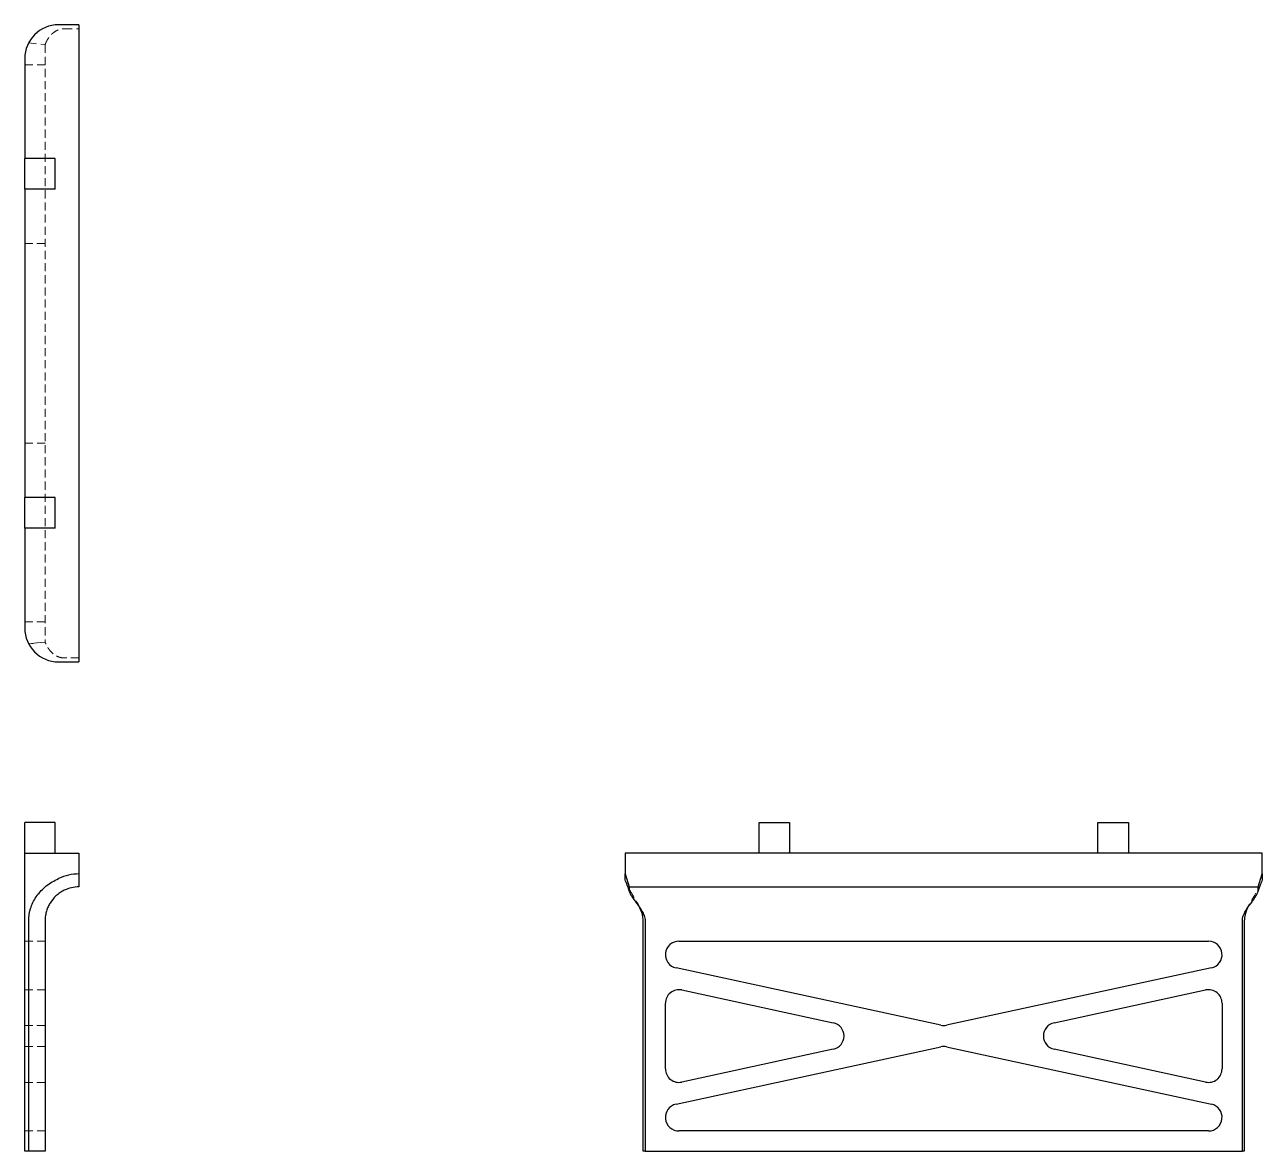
# Model space of a CAD drawing. Header units: millimetres. Extents: x 79 to 273, y 31 to 208.
import ezdxf

# ---------------------------------------------------------------- set-up
doc = ezdxf.new("R2010")
doc.units = ezdxf.units.MM
doc.linetypes.add('HIDDEN', pattern=[1.905, 1.27, -0.635])

msp = doc.modelspace()

# ---------------------------------------------------------------- linework, layer by layer
at = {"color": 7, "linetype": 'Continuous', "lineweight": 25}
for p, q in [((87.26, 208), (84.06, 208)), ((87.26, 208), (87.26, 108)), ((78.74, 202.68), (78.74, 186.99)), ((83.53, 186.99), (78.74, 186.99)), ((78.74, 182.2), (78.74, 186.99)), ((83.53, 182.2), (83.53, 186.99)), ((83.53, 182.2), (78.74, 182.2)), ((78.74, 182.2), (78.74, 133.8)), ((83.53, 133.8), (78.74, 133.8)), ((78.74, 129.01), (78.74, 133.8)), ((83.53, 129.01), (83.53, 133.8)), ((83.53, 129.01), (78.74, 129.01)), ((78.74, 129.01), (78.74, 113.32)), ((84.06, 108), (87.26, 108)), ((83.53, 82.8), (78.74, 82.8)), ((78.74, 78.01), (78.74, 82.8)), ((83.53, 78.01), (83.53, 82.8)), ((194.01, 78.01), (194.01, 82.8)), ((194.01, 82.8), (198.8, 82.8)), ((198.8, 82.8), (198.8, 78.01)), ((247.2, 78.01), (247.2, 82.8)), ((247.2, 82.8), (251.99, 82.8)), ((251.99, 82.8), (251.99, 78.01)), ((78.74, 31.2), (78.74, 78.01)), ((78.74, 78.01), (84.06, 78.01)), ((84.06, 78.01), (87.26, 78.01)), ((87.26, 78.01), (87.26, 74.72)), ((173, 78.01), (173, 74.72)), ((273, 78.01), (173, 78.01)), ((273, 74.72), (273, 78.01)), ((87.26, 74.72), (87.26, 72.69)), ((173, 74.72), (173.62, 72.69)), ((173, 73.99), (173, 74.72)), ((272.38, 72.69), (273, 74.72)), ((273, 74.72), (273, 73.99)), ((173.62, 72.69), (272.38, 72.69)), ((173.62, 72.69), (173.62, 72.16)), ((272.38, 72.16), (272.38, 72.69)), ((79.36, 31.2), (79.36, 67.37)), ((81.94, 67.37), (81.94, 31.2)), ((175.83, 31.2), (175.83, 67.37)), ((176.12, 67.37), (176.12, 31.2)), ((269.88, 31.2), (269.88, 67.37)), ((270.17, 67.37), (270.17, 31.2)), ((181.44, 64.18), (264.56, 64.18)), ((222.55, 50.98), (180.99, 59.97)), ((265.01, 59.97), (223.45, 50.98)), ((181.89, 56.51), (205.67, 51.37)), ((240.33, 51.37), (264.11, 56.51)), ((179.31, 44.14), (179.31, 54.43)), ((266.69, 54.43), (266.69, 44.14)), ((180.99, 38.6), (222.55, 47.59)), ((205.67, 47.21), (181.89, 42.06)), ((223.45, 47.59), (265.01, 38.6)), ((264.11, 42.06), (240.33, 47.21)), ((264.56, 34.39), (181.44, 34.39)), ((79.36, 31.2), (78.74, 31.2)), ((81.94, 31.2), (79.36, 31.2)), ((176.12, 31.2), (175.83, 31.2)), ((176.12, 31.2), (269.88, 31.2)), ((270.17, 31.2), (269.88, 31.2))]:
    msp.add_line(p, q, dxfattribs=at)
at = {"color": 7, "linetype": 'HIDDEN', "lineweight": 18}
for p, q in [((84.94, 207.38), (87.26, 207.38)), ((79.35, 205.17), (81.95, 204.88)), ((81.94, 204.88), (81.94, 111.12)), ((81.94, 201.69), (78.74, 201.69)), ((78.74, 173.65), (81.94, 173.65)), ((81.94, 142.35), (78.74, 142.35)), ((78.74, 114.31), (81.94, 114.31)), ((81.95, 111.12), (79.35, 110.83)), ((79.36, 110.83), (81.94, 111.12)), ((87.26, 108.62), (84.94, 108.62)), ((81.94, 64.18), (78.74, 64.18)), ((81.94, 56.56), (78.74, 56.56)), ((78.74, 50.93), (81.94, 50.93)), ((81.94, 47.64), (78.74, 47.64)), ((78.74, 42.01), (81.94, 42.01)), ((81.94, 34.39), (78.74, 34.39))]:
    msp.add_line(p, q, dxfattribs=at)
at = {"color": 7, "linetype": 'Continuous', "lineweight": 25}
for centre, radius, start, end in [((84.06, 202.68), 5.32, 90, 180), ((84.06, 113.32), 5.32, 180, 270), ((87.26, 67.37), 7.35, 90, 115.7526), ((87.26, 67.37), 5.32, 90, 115.7526), ((181.44, 62.05), 2.13, 90, 257.79), ((264.56, 62.05), 2.13, 282.21, 90), ((181.44, 54.43), 2.13, 77.79, 180), ((264.56, 54.43), 2.13, 0, 102.21), ((205.22, 49.29), 2.13, 282.21, 77.79), ((223, 53.06), 2.13, 257.79, 282.21), ((240.78, 49.29), 2.13, 102.21, 257.79), ((223, 45.51), 2.13, 77.79, 102.21), ((181.44, 44.14), 2.13, 180, 282.21), ((264.56, 44.14), 2.13, 257.79, 0), ((181.44, 36.52), 2.13, 102.21, 270), ((264.56, 36.52), 2.13, 270, 77.79)]:
    msp.add_arc(centre, radius, start, end, dxfattribs=at)
at = {"color": 7, "linetype": 'HIDDEN', "lineweight": 18}
for points, knots in [([(81.94, 204.88), (81.94, 204.88), (81.96, 204.94), (82.04, 205.12), (82.09, 205.25), (82.23, 205.51), (82.31, 205.66), (82.5, 205.95), (82.6, 206.1), (82.84, 206.39), (82.98, 206.52), (83.28, 206.79), (83.45, 206.91), (83.82, 207.12), (84.02, 207.21), (84.46, 207.34), (84.69, 207.38), (84.94, 207.38)], [0, 0, 0, 0, 0.125, 0.125, 0.25, 0.25, 0.375, 0.375, 0.5, 0.5, 0.625, 0.625, 0.75, 0.75, 0.875, 0.875, 1, 1, 1, 1]), ([(84.94, 108.62), (84.69, 108.62), (84.46, 108.66), (84.13, 108.75), (84.03, 108.79), (83.82, 108.88), (83.73, 108.93), (83.27, 109.19), (82.97, 109.47), (82.6, 109.9), (82.5, 110.05), (82.31, 110.34), (82.23, 110.48), (82.09, 110.75), (82.04, 110.88), (81.98, 111.02), (81.96, 111.05), (81.94, 111.11), (81.94, 111.12), (81.94, 111.12)], [0, 0, 0, 0, 0.125, 0.125, 0.1875, 0.1875, 0.25, 0.25, 0.5, 0.5, 0.625, 0.625, 0.75, 0.75, 0.875, 0.875, 0.9375, 0.9375, 1, 1, 1, 1]), ([(175.3, 69.37), (175.27, 69.44), (175.11, 69.82), (174.69, 70.53), (174.11, 71.52), (173.59, 72.39), (173.27, 73.01), (173.18, 73.27), (173.15, 73.36)], [0, 0, 0, 0, 0.0399743, 0.2213695, 0.4706948, 0.7272247, 0.9027978, 1, 1, 1, 1]), ([(272.85, 73.36), (272.82, 73.28), (272.73, 72.99), (272.41, 72.4), (271.94, 71.59), (271.4, 70.69), (270.96, 69.95), (270.75, 69.49), (270.71, 69.39)], [0, 0, 0, 0, 0.088662, 0.296141, 0.509554, 0.722664, 0.939911, 1, 1, 1, 1]), ([(175.59, 68.94), (175.55, 69.01), (175.5, 69.1), (175.41, 69.24), (175.26, 69.51), (175.12, 69.77), (175.01, 69.97)], [0, 0, 0, 0, 0.197611, 0.286919, 0.440329, 1, 1, 1, 1]), ([(270.99, 69.97), (270.88, 69.77), (270.74, 69.51), (270.59, 69.24), (270.5, 69.1), (270.45, 69.01), (270.41, 68.94)], [0, 0, 0, 0, 0.5598975, 0.7131114, 0.8023572, 1, 1, 1, 1])]:
    msp.add_open_spline(points, degree=3, knots=knots, dxfattribs=at)
at = {"color": 7, "linetype": 'Continuous', "lineweight": 25}
for points, knots in [([(79.36, 67.37), (79.36, 67.76), (79.4, 68.13), (79.49, 68.67), (79.53, 68.85), (79.62, 69.19), (79.67, 69.36), (79.84, 69.85), (79.98, 70.16), (80.29, 70.76), (80.47, 71.05), (80.87, 71.6), (81.09, 71.87), (81.58, 72.37), (81.84, 72.62), (82.41, 73.07), (82.72, 73.28), (83.37, 73.66), (83.71, 73.84), (84.06, 73.99)], [0, 0, 0, 0, 0.125, 0.125, 0.1875, 0.1875, 0.25, 0.25, 0.375, 0.375, 0.5, 0.5, 0.625, 0.625, 0.75, 0.75, 0.875, 0.875, 1, 1, 1, 1]), ([(173.15, 73.36), (173.11, 73.45), (173.02, 73.69), (173.01, 73.87), (173, 73.99)], [0, 0, 0, 0, 0.350838, 1, 1, 1, 1]), ([(273, 73.99), (272.99, 73.86), (272.98, 73.68), (272.88, 73.44), (272.85, 73.36)], [0, 0, 0, 0, 0.677508, 1, 1, 1, 1]), ([(84.94, 72.16), (84.69, 72.04), (84.46, 71.91), (84.13, 71.68), (84.03, 71.6), (83.82, 71.44), (83.73, 71.35), (83.27, 70.93), (82.97, 70.55), (82.6, 69.96), (82.5, 69.76), (82.31, 69.34), (82.23, 69.13), (82.09, 68.67), (82.04, 68.43), (81.98, 68.05), (81.96, 67.91), (81.94, 67.65), (81.94, 67.51), (81.94, 67.37)], [0, 0, 0, 0, 0.125, 0.125, 0.1875, 0.1875, 0.25, 0.25, 0.5, 0.5, 0.625, 0.625, 0.75, 0.75, 0.875, 0.875, 0.9375, 0.9375, 1, 1, 1, 1]), ([(173.13, 73.38), (173.22, 73.14), (173.4, 72.65), (173.59, 72.11), (173.69, 71.84)], [0, 0, 0, 0, 0.4883657, 1, 1, 1, 1]), ([(173.62, 72.16), (173.62, 72.04), (173.66, 71.91), (173.75, 71.68), (173.79, 71.6), (173.88, 71.44), (173.93, 71.35), (174.19, 70.93), (174.47, 70.55), (174.9, 69.96), (175.05, 69.76), (175.34, 69.34), (175.48, 69.13), (175.75, 68.67), (175.88, 68.43), (176.02, 68.05), (176.05, 67.91), (176.11, 67.65), (176.12, 67.51), (176.12, 67.37)], [0, 0, 0, 0, 0.125, 0.125, 0.1875, 0.1875, 0.25, 0.25, 0.5, 0.5, 0.625, 0.625, 0.75, 0.75, 0.875, 0.875, 0.9375, 0.9375, 1, 1, 1, 1]), ([(269.88, 67.37), (269.88, 67.65), (269.94, 67.92), (270.12, 68.43), (270.25, 68.67), (270.51, 69.12), (270.66, 69.34), (270.95, 69.76), (271.1, 69.96), (271.39, 70.35), (271.52, 70.54), (271.79, 70.91), (271.91, 71.1), (272.12, 71.44), (272.21, 71.6), (272.34, 71.91), (272.38, 72.04), (272.38, 72.16)], [0, 0, 0, 0, 0.125, 0.125, 0.25, 0.25, 0.375, 0.375, 0.5, 0.5, 0.625, 0.625, 0.75, 0.75, 0.875, 0.875, 1, 1, 1, 1]), ([(272.31, 71.84), (272.41, 72.1), (272.6, 72.64), (272.78, 73.13), (272.87, 73.38)], [0, 0, 0, 0, 0.480408, 1, 1, 1, 1]), ([(175.83, 67.37), (175.82, 67.59), (175.79, 68.04), (175.6, 68.72), (175.4, 69.15), (175.3, 69.37)], [0, 0, 0, 0, 0.310155, 0.632857, 1, 1, 1, 1]), ([(270.71, 69.39), (270.65, 69.28), (270.49, 68.95), (270.25, 68.29), (270.2, 67.7), (270.17, 67.37)], [0, 0, 0, 0, 0.185327, 0.534811, 1, 1, 1, 1])]:
    msp.add_open_spline(points, degree=3, knots=knots, dxfattribs=at)

doc.saveas('drawing.dxf')
